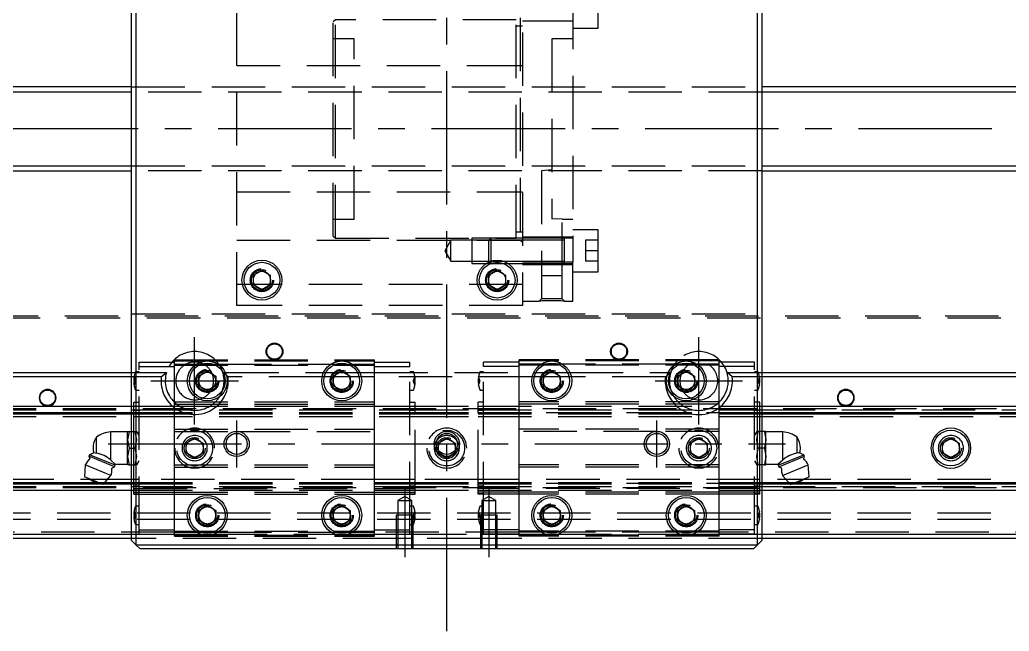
# Model space of a CAD drawing. Extents: x -8 to 904, y -330 to 120.
# Drawn here: x 218.4 to 453.9, y -119.6 to 26 of the extents above; entities that cross this region are included whole.
import ezdxf

# ---------------------------------------------------------------- set-up
doc = ezdxf.new("R2010")
doc.units = 0
doc.linetypes.add('CENTER', pattern=[50.8, 31.75, -6.35, 6.35, -6.35])
doc.linetypes.add('DASHED', pattern=[19.05, 12.7, -6.35])
doc.layers.get('0').update_dxf_attribs({"linetype": 'CONTINUOUS'})
doc.layers.add('CENTER', color=1, linetype='CENTER')

msp = doc.modelspace()

# ---------------------------------------------------------------- linework, layer by layer
at = {"color": 7, "linetype": 'CONTINUOUS'}
for p, q in [((246, 99), (246, -99)), ((394, -99), (394, 99)), ((245, -98), (245, 98)), ((395, 98), (395, -98)), ((245, 10), (28, 10)), ((583, 10), (395, 10)), ((28, -10), (245, -10)), ((395, -10), (583, -10)), ((274, -34.85), (276, -33.69)), ((274, -37.15), (274, -34.85)), ((276, -33.69), (278, -34.85)), ((278, -34.85), (278, -37.15)), ((330, -34.85), (332, -33.69)), ((330, -37.15), (330, -34.85)), ((332, -33.69), (334, -34.85)), ((334, -34.85), (334, -37.15)), ((276, -38.31), (274, -37.15)), ((278, -37.15), (276, -38.31)), ((332, -38.31), (330, -37.15)), ((334, -37.15), (332, -38.31)), ((146.71, -58), (245, -58)), ((261, -58.85), (263, -57.69)), ((261, -61.15), (261, -58.85)), ((263, -57.69), (265, -58.85)), ((265, -58.85), (265, -61.15)), ((293, -58.85), (295, -57.69)), ((293, -61.15), (293, -58.85)), ((295, -57.69), (297, -58.85)), ((297, -58.85), (297, -61.15)), ((343, -58.85), (345, -57.69)), ((343, -61.15), (343, -58.85)), ((345, -57.69), (347, -58.85)), ((347, -58.85), (347, -61.15)), ((375, -58.85), (377, -57.69)), ((375, -61.15), (375, -58.85)), ((377, -57.69), (379, -58.85)), ((379, -58.85), (379, -61.15)), ((395, -58), (493.29, -58)), ((245, -59), (147.94, -59)), ((263, -62.31), (261, -61.15)), ((265, -61.15), (263, -62.31)), ((295, -62.31), (293, -61.15)), ((297, -61.15), (295, -62.31)), ((345, -62.31), (343, -61.15)), ((347, -61.15), (345, -62.31)), ((377, -62.31), (375, -61.15)), ((379, -61.15), (377, -62.31)), ((492.06, -59), (395, -59)), ((0, -66), (245, -66)), ((0, -67.52), (245, -67.52)), ((0, -67.8), (245, -67.8)), ((395, -66), (640, -66)), ((395, -67.52), (640, -67.52)), ((395, -67.8), (640, -67.8)), ((244.04, -72.15), (240.04, -72.15)), ((240.04, -78.83), (240.04, -72.15)), ((244.04, -74), (244.04, -72)), ((244.04, -72), (244.4, -72)), ((244.4, -72), (244.04, -74)), ((244.4, -72), (245, -72)), ((395.6, -72), (395, -72)), ((395.96, -72), (395.6, -72)), ((395.6, -72), (395.96, -74)), ((395.96, -74), (395.96, -72)), ((399.96, -72.15), (395.96, -72.15)), ((399.96, -78.83), (399.96, -72.15)), ((236.6, -77.18), (236.6, -73.4)), ((244.04, -74), (244.4, -76)), ((244.04, -78), (244.04, -74)), ((395.96, -74), (395.6, -76)), ((395.96, -78), (395.96, -74)), ((403.4, -77.18), (403.4, -73.4)), ((438, -74.85), (440, -73.69)), ((438, -77.15), (438, -74.85)), ((440, -73.69), (442, -74.85)), ((442, -74.85), (442, -77.15)), ((234.98, -77.56), (234.83, -77.93)), ((236.1, -77.09), (234.98, -77.56)), ((241.08, -80.08), (234.98, -77.56)), ((235.94, -77.07), (236.6, -77.18)), ((244.4, -76), (244.04, -78)), ((244.4, -76), (245, -76)), ((395.6, -76), (395, -76)), ((395.6, -76), (395.96, -78)), ((398.92, -80.08), (405.02, -77.56)), ((404.06, -77.07), (403.4, -77.18)), ((405.02, -77.56), (403.9, -77.09)), ((405.17, -77.93), (405.02, -77.56)), ((440, -78.31), (438, -77.15)), ((442, -77.15), (440, -78.31)), ((233.97, -80), (233.77, -82.84)), ((240.07, -82.53), (233.97, -80)), ((234.83, -77.93), (235.04, -78.44)), ((240.93, -80.45), (234.83, -77.93)), ((240.04, -78.83), (241.08, -79.85)), ((241.08, -80.08), (240.9, -79.64)), ((241.08, -79.85), (244.04, -79.85)), ((244.04, -80), (244.04, -78)), ((244.04, -78), (244.4, -80)), ((244.4, -80), (244.04, -80)), ((244.4, -80), (245, -80)), ((395.6, -80), (395, -80)), ((395.96, -78), (395.6, -80)), ((395.6, -80), (395.96, -80)), ((395.96, -80), (395.96, -78)), ((395.96, -79.85), (398.92, -79.85)), ((399.96, -78.83), (398.92, -79.85)), ((399.1, -79.64), (398.92, -80.08)), ((399.07, -80.45), (405.17, -77.93)), ((399.93, -82.53), (406.03, -80)), ((404.96, -78.44), (405.17, -77.93)), ((406.23, -82.84), (406.03, -80)), ((240.42, -80.66), (240.93, -80.45)), ((240.93, -80.45), (241.08, -80.08)), ((398.92, -80.08), (399.07, -80.45)), ((399.07, -80.45), (399.58, -80.66)), ((0, -84.2), (237.05, -84.2)), ((0, -84.48), (237.73, -84.48)), ((238.2, -84.68), (233.77, -82.84)), ((238.2, -84.68), (240.07, -82.53)), ((238.37, -84.48), (245, -84.48)), ((238.62, -84.2), (245, -84.2)), ((395, -84.2), (401.38, -84.2)), ((395, -84.48), (401.63, -84.48)), ((399.93, -82.53), (401.8, -84.68)), ((401.8, -84.68), (406.23, -82.84)), ((402.27, -84.48), (640, -84.48)), ((402.95, -84.2), (640, -84.2)), ((0, -86), (245, -86)), ((395, -86), (640, -86)), ((261, -90.85), (263, -89.69)), ((261, -93.15), (261, -90.85)), ((263, -89.69), (265, -90.85)), ((265, -90.85), (265, -93.15)), ((293, -90.85), (295, -89.69)), ((293, -93.15), (293, -90.85)), ((295, -89.69), (297, -90.85)), ((297, -90.85), (297, -93.15)), ((343, -90.85), (345, -89.69)), ((343, -93.15), (343, -90.85)), ((345, -89.69), (347, -90.85)), ((347, -90.85), (347, -93.15)), ((375, -90.85), (377, -89.69)), ((375, -93.15), (375, -90.85)), ((377, -89.69), (379, -90.85)), ((379, -90.85), (379, -93.15)), ((263, -94.31), (261, -93.15)), ((265, -93.15), (263, -94.31)), ((295, -94.31), (293, -93.15)), ((297, -93.15), (295, -94.31)), ((345, -94.31), (343, -93.15)), ((347, -93.15), (345, -94.31)), ((377, -94.31), (375, -93.15)), ((379, -93.15), (377, -94.31)), ((1, -96.5), (245, -96.5)), ((395, -96.5), (639, -96.5)), ((245, -97.5), (2, -97.5)), ((246, -99), (245, -98)), ((395, -98), (394, -99)), ((638, -97.5), (395, -97.5)), ((247, -100), (246, -99)), ((246, -99), (394, -99)), ((393, -100), (247, -100)), ((394, -99), (393, -100))]:
    msp.add_line(p, q, dxfattribs=at)
at = {"color": 3, "linetype": 'DASHED'}
for p, q in [((270, -42), (270, 42)), ((338, 42), (338, -42)), ((356, 24.01), (356, 34.01)), ((350, 31.7), (350, -31.7)), ((293.5, 26), (293, 25.5)), ((336.5, 26), (293.5, 26)), ((293.5, -26), (293.5, 26)), ((336.5, -26), (336.5, 26)), ((337.5, 26.5), (337.5, -26.5)), ((293, -25.5), (293, 25.5)), ((338, 24.5), (336.5, 24.5)), ((338, 25.76), (350, 25.76)), ((350, 24.01), (356, 24.01)), ((298, 21.5), (293, 21.5)), ((298, -21.5), (298, 21.5)), ((350, 21.5), (345, 21.5)), ((345, 21.5), (345, -21.36)), ((337.5, 15), (270, 15)), ((338, 15), (337.5, 15)), ((245, 10), (395, 10)), ((395, 8.75), (245, 8.75)), ((245, -8.75), (395, -8.75)), ((395, -10), (245, -10)), ((345, -9.69), (342.54, -10)), ((342.54, -10), (342.59, -9.99)), ((342.54, -10), (342.54, -35)), ((270, -15), (337.5, -15)), ((337.5, -15), (338, -15)), ((337.5, -15), (338, -15)), ((293, -21.5), (298, -21.5)), ((347.46, -21.5), (345, -21.36)), ((347.46, -35), (347.46, -21.5)), ((347.46, -21.5), (350, -21.5)), ((293, -25.5), (293.5, -26)), ((336.5, -24.5), (338, -24.5)), ((350, -25.76), (338, -25.76)), ((356, -24.01), (350, -24.01)), ((356, -34.01), (356, -24.01)), ((270, -26.5), (337.5, -26.5)), ((293.5, -26), (336.5, -26)), ((321, -26.51), (319.56, -29.01)), ((326, -26.51), (321, -26.51)), ((321, -29.01), (321, -26.51)), ((330.5, -26.01), (326, -26.01)), ((326, -26.01), (326, -32.01)), ((330, -26.51), (326, -26.51)), ((330.5, -26.01), (330, -26.51)), ((338, -26.51), (330, -26.51)), ((338, -26.51), (330, -26.51)), ((330, -31.51), (330, -26.51)), ((338, -26.01), (330.5, -26.01)), ((338, -26.01), (330.5, -26.01)), ((330.5, -26.01), (330.5, -32.01)), ((337.5, -26.5), (338, -27)), ((348.01, -26.01), (338, -26.01)), ((348, -26.51), (338, -26.51)), ((350, -26.01), (348, -26.01)), ((348, -32.01), (348, -26.01)), ((348, -32.01), (348, -26.01)), ((356, -26.51), (353, -26.51)), ((353, -26.51), (353, -29.01)), ((319.56, -29.01), (321, -31.51)), ((321, -31.51), (321, -29.01)), ((356, -29.01), (353, -29.01)), ((353, -29.01), (353, -31.51)), ((321, -31.51), (326, -31.51)), ((326, -31.51), (330, -31.51)), ((326, -32.01), (330.5, -32.01)), ((330, -31.51), (338, -31.51)), ((330, -31.51), (330.5, -32.01)), ((330, -31.51), (338, -31.51)), ((330.5, -32.01), (338, -32.01)), ((330.5, -32.01), (338, -32.01)), ((338, -31.51), (348, -31.51)), ((350, -31.7), (338, -31.7)), ((338, -32.01), (348.01, -32.01)), ((338, -32.26), (350, -32.26)), ((348, -32.01), (350, -32.01)), ((348, -32.01), (348, -32.01)), ((350, -41), (350, -31.7)), ((356, -31.51), (353, -31.51)), ((347.46, -35), (342.54, -35)), ((342.55, -35), (342.55, -40.45)), ((347.45, -40.45), (347.45, -35)), ((350, -34.01), (356, -34.01)), ((338, -37), (270, -37)), ((273.5, -36), (273.52, -35.7)), ((329.5, -36), (329.51, -35.75)), ((338, -42), (270, -42)), ((338, -41), (342, -41)), ((342.55, -40.45), (342, -41)), ((347.45, -40.45), (342.55, -40.45)), ((348, -41), (347.45, -40.45)), ((348, -41), (350, -41)), ((348, -41), (348, -41)), ((0.5, -44.5), (639.5, -44.5)), ((245, -44), (395, -44)), ((1, -45), (639, -45)), ((246.77, -55.55), (255.2, -55.55)), ((246.77, -56.55), (246.77, -55.55)), ((255.2, -55), (302.8, -55)), ((255.2, -56), (255.2, -55)), ((255.2, -55.25), (302.8, -55.25)), ((255.2, -56), (260.44, -56)), ((255.2, -65), (255.2, -56)), ((255.2, -56.25), (302.8, -56.25)), ((260.44, -56), (261.56, -56)), ((261.56, -56), (264.44, -56)), ((264.44, -56), (265.56, -56)), ((265.56, -56), (292.44, -56)), ((292.44, -56), (293.56, -56)), ((293.56, -56), (296.44, -56)), ((296.44, -56), (297.56, -56)), ((297.56, -56), (302.8, -56)), ((302.8, -56), (302.8, -55)), ((302.8, -55.55), (311.23, -55.55)), ((302.8, -65), (302.8, -56)), ((311.23, -56.55), (311.23, -55.55)), ((328.77, -56.55), (328.77, -55.55)), ((337.2, -55.55), (328.77, -55.55)), ((337.2, -56), (337.2, -55)), ((384.8, -55), (337.2, -55)), ((384.8, -55.25), (337.2, -55.25)), ((337.2, -65), (337.2, -56)), ((342.44, -56), (337.2, -56)), ((384.8, -56.25), (337.2, -56.25)), ((343.56, -56), (342.44, -56)), ((346.44, -56), (343.56, -56)), ((347.56, -56), (346.44, -56)), ((374.44, -56), (347.56, -56)), ((375.56, -56), (374.44, -56)), ((378.44, -56), (375.56, -56)), ((379.56, -56), (378.44, -56)), ((384.8, -56), (379.56, -56)), ((384.8, -56), (384.8, -55)), ((393.23, -55.55), (384.8, -55.55)), ((384.8, -65), (384.8, -56)), ((393.23, -56.55), (393.23, -55.55)), ((245, -58), (245.84, -58)), ((245.84, -58), (246.77, -58)), ((246.77, -57.8), (245.99, -57.8)), ((246.77, -56.55), (255.2, -56.55)), ((246.77, -95.45), (246.77, -56.55)), ((246.77, -58), (253.29, -58)), ((252.06, -59), (253.29, -58)), ((266.71, -58), (266.75, -58)), ((267.56, -58.68), (266.71, -58)), ((266.75, -58), (267.31, -58)), ((267.31, -58), (290.69, -58)), ((267.94, -59), (267.56, -58.68)), ((290.69, -58), (291.25, -58)), ((291.25, -58), (293.11, -58)), ((293.11, -58), (293.5, -58)), ((293.5, -58), (294.36, -58)), ((294.36, -58), (294.46, -58)), ((294.46, -58), (294.5, -58)), ((294.5, -58), (295.5, -58)), ((295.5, -58), (295.54, -58)), ((295.54, -58), (295.64, -58)), ((295.64, -58), (296.5, -58)), ((296.5, -58), (296.89, -58)), ((296.89, -58), (298.75, -58)), ((298.75, -58), (299.31, -58)), ((299.31, -58), (302.8, -58)), ((302.8, -56.55), (311.23, -56.55)), ((302.8, -58), (340.69, -58)), ((311.23, -92), (311.23, -56.55)), ((312.01, -57.8), (311.23, -57.8)), ((328.77, -57.8), (327.99, -57.8)), ((328.77, -92), (328.77, -56.55)), ((337.2, -56.55), (328.77, -56.55)), ((340.69, -58), (341.25, -58)), ((341.25, -58), (343.11, -58)), ((343.11, -58), (343.5, -58)), ((343.5, -58), (344.36, -58)), ((344.36, -58), (344.46, -58)), ((344.46, -58), (344.5, -58)), ((344.5, -58), (345.5, -58)), ((345.5, -58), (345.54, -58)), ((345.54, -58), (345.64, -58)), ((345.64, -58), (346.5, -58)), ((346.5, -58), (346.89, -58)), ((346.89, -58), (348.75, -58)), ((348.75, -58), (349.31, -58)), ((349.31, -58), (372.69, -58)), ((372.06, -59), (372.44, -58.68)), ((372.44, -58.68), (373.29, -58)), ((372.69, -58), (373.25, -58)), ((373.25, -58), (373.29, -58)), ((393.23, -56.55), (384.8, -56.55)), ((386.71, -58), (394.16, -58)), ((387.94, -59), (386.71, -58)), ((393.23, -95.45), (393.23, -56.55)), ((394.01, -57.8), (393.23, -57.8)), ((394.16, -58), (395, -58)), ((245.58, -59), (245, -59)), ((245.5, -59.9), (245.58, -59.9)), ((245.58, -60.1), (245.5, -60.1)), ((245.58, -59), (245.9, -59.9)), ((246.77, -59), (245.58, -59)), ((245.58, -59.9), (245.9, -59.9)), ((245.58, -59.9), (245.58, -60.1)), ((245.9, -60.1), (245.58, -61)), ((245.58, -60.1), (245.9, -60.1)), ((245.9, -59.9), (245.94, -60)), ((245.9, -60.1), (245.94, -60)), ((252.06, -59), (246.77, -59)), ((260.5, -60), (260.53, -59.59)), ((290.36, -59), (267.94, -59)), ((290.87, -59), (290.36, -59)), ((292.44, -59), (290.87, -59)), ((292.71, -59), (292.44, -59)), ((292.5, -60), (292.53, -59.59)), ((293, -59), (292.71, -59)), ((293.15, -59), (293, -59)), ((293.2, -59), (293.15, -59)), ((296.8, -59), (293.2, -59)), ((296.85, -59), (296.8, -59)), ((297, -59), (296.85, -59)), ((297.29, -59), (297, -59)), ((297.56, -59), (297.29, -59)), ((299.13, -59), (297.56, -59)), ((299.64, -59), (299.13, -59)), ((302.8, -59), (299.64, -59)), ((340.36, -59), (302.8, -59)), ((312.1, -59.9), (312.06, -60)), ((312.1, -60.1), (312.06, -60)), ((312.1, -59.9), (312.42, -59)), ((312.42, -59.9), (312.1, -59.9)), ((312.42, -61), (312.1, -60.1)), ((312.42, -60.1), (312.1, -60.1)), ((312.42, -60.1), (312.42, -59.9)), ((312.42, -59.9), (312.5, -59.9)), ((312.5, -60.1), (312.42, -60.1)), ((327.58, -59.9), (327.5, -59.9)), ((327.5, -60.1), (327.58, -60.1)), ((327.9, -59.9), (327.58, -59)), ((327.58, -59.9), (327.9, -59.9)), ((327.58, -60.1), (327.58, -59.9)), ((327.58, -61), (327.9, -60.1)), ((327.58, -60.1), (327.9, -60.1)), ((327.9, -59.9), (327.94, -60)), ((327.9, -60.1), (327.94, -60)), ((340.87, -59), (340.36, -59)), ((342.44, -59), (340.87, -59)), ((342.71, -59), (342.44, -59)), ((342.5, -60), (342.53, -59.59)), ((343, -59), (342.71, -59)), ((343.15, -59), (343, -59)), ((343.2, -59), (343.15, -59)), ((346.8, -59), (343.2, -59)), ((346.85, -59), (346.8, -59)), ((347, -59), (346.85, -59)), ((347.29, -59), (347, -59)), ((347.56, -59), (347.29, -59)), ((349.13, -59), (347.56, -59)), ((349.64, -59), (349.13, -59)), ((372.06, -59), (349.64, -59)), ((374.5, -60), (374.53, -59.59)), ((394.42, -59), (387.94, -59)), ((394.1, -59.9), (394.06, -60)), ((394.1, -60.1), (394.06, -60)), ((394.42, -59), (394.1, -59.9)), ((394.42, -59.9), (394.1, -59.9)), ((394.1, -60.1), (394.42, -61)), ((394.42, -60.1), (394.1, -60.1)), ((395, -59), (394.42, -59)), ((394.5, -59.9), (394.42, -59.9)), ((394.42, -59.9), (394.42, -60.1)), ((394.42, -60.1), (394.5, -60.1)), ((245.99, -62.2), (246.77, -62.2)), ((311.23, -62.2), (312.01, -62.2)), ((327.99, -62.2), (328.77, -62.2)), ((393.23, -62.2), (394.01, -62.2)), ((245.5, -65.07), (246.77, -65.07)), ((245.5, -67.67), (245.5, -65.07)), ((245.5, -65.08), (246.77, -65.08)), ((255.2, -65.5), (255.2, -65)), ((255.2, -65), (302.8, -65)), ((255.2, -71.5), (255.2, -65.5)), ((255.2, -65.5), (302.8, -65.5)), ((302.8, -65.5), (302.8, -65)), ((302.8, -71.5), (302.8, -65.5)), ((311.23, -65.07), (312.5, -65.07)), ((311.23, -65.08), (312.5, -65.08)), ((312.5, -67.67), (312.5, -65.07)), ((328.77, -65.07), (327.5, -65.07)), ((327.5, -67.67), (327.5, -65.07)), ((328.77, -65.08), (327.5, -65.08)), ((337.2, -65.5), (337.2, -65)), ((384.8, -65), (337.2, -65)), ((337.2, -71.5), (337.2, -65.5)), ((384.8, -65.5), (337.2, -65.5)), ((384.8, -65.5), (384.8, -65)), ((384.8, -71.5), (384.8, -65.5)), ((394.5, -65.07), (393.23, -65.07)), ((394.5, -65.08), (393.23, -65.08)), ((394.5, -67.67), (394.5, -65.07)), ((0, -66.6), (640, -66.6)), ((0, -66.85), (245, -66.85)), ((0, -67.58), (245.5, -67.58)), ((245, -66), (245.5, -66)), ((245, -66.85), (245.5, -66.85)), ((245, -67.52), (245.5, -67.52)), ((245, -67.8), (245.5, -67.8)), ((245.5, -66), (246.77, -66)), ((245.5, -66.85), (246.77, -66.85)), ((245.5, -66.92), (246.77, -66.92)), ((245.5, -67.52), (246.77, -67.52)), ((245.5, -67.58), (246.77, -67.58)), ((245.5, -72), (245.5, -67.67)), ((245.5, -67.8), (246.77, -67.8)), ((246.77, -66), (255.2, -66)), ((246.77, -66.85), (312.5, -66.85)), ((246.77, -67.52), (312.5, -67.52)), ((246.77, -67.58), (312.5, -67.58)), ((246.77, -67.8), (312.5, -67.8)), ((255.2, -66), (302.8, -66)), ((302.8, -66), (312.5, -66)), ((311.23, -66.92), (312.5, -66.92)), ((312.5, -66), (327.5, -66)), ((312.5, -66.85), (327.5, -66.85)), ((312.5, -67.52), (327.5, -67.52)), ((312.5, -67.58), (327.5, -67.58)), ((312.5, -84.33), (312.5, -67.67)), ((312.5, -67.8), (327.5, -67.8)), ((327.5, -66), (394.5, -66)), ((327.5, -66.85), (394.5, -66.85)), ((327.5, -66.92), (328.77, -66.92)), ((327.5, -67.52), (394.5, -67.52)), ((394.5, -67.58), (327.5, -67.58)), ((327.5, -84.33), (327.5, -67.67)), ((327.5, -67.8), (394.5, -67.8)), ((393.23, -66.92), (394.5, -66.92)), ((394.5, -66), (395, -66)), ((394.5, -66.85), (395, -66.85)), ((394.5, -67.52), (395, -67.52)), ((394.5, -67.58), (640, -67.58)), ((394.5, -72), (394.5, -67.67)), ((394.5, -67.8), (395, -67.8)), ((395, -66.85), (640, -66.85)), ((0, -68.5), (245.5, -68.5)), ((245.5, -68.5), (246.77, -68.5)), ((246.77, -68.5), (312.5, -68.5)), ((312.5, -68.5), (327.5, -68.5)), ((327.5, -68.5), (394.5, -68.5)), ((394.5, -68.5), (640, -68.5)), ((245, -72), (245.87, -72)), ((245.5, -80), (245.5, -72)), ((245.87, -72), (246.22, -72)), ((246.22, -74), (245.87, -72)), ((246.77, -72.94), (246.22, -72)), ((255.2, -71.5), (302.8, -71.5)), ((255.2, -72), (255.2, -71.5)), ((255.2, -80), (255.2, -72)), ((255.2, -72), (270, -72)), ((270, -72), (302.8, -72)), ((302.8, -72), (302.8, -71.5)), ((302.8, -80), (302.8, -72)), ((337.2, -72), (337.2, -71.5)), ((384.8, -71.5), (337.2, -71.5)), ((337.2, -80), (337.2, -72)), ((370, -72), (337.2, -72)), ((384.8, -72), (370, -72)), ((384.8, -72), (384.8, -71.5)), ((384.8, -80), (384.8, -72)), ((393.78, -72), (393.23, -72.94)), ((394.13, -72), (393.78, -72)), ((393.78, -74), (394.13, -72)), ((395, -72), (394.13, -72)), ((394.5, -80), (394.5, -72)), ((245.87, -76), (246.22, -74)), ((258, -74.85), (260, -73.69)), ((258, -77.15), (258, -74.85)), ((260, -73.69), (262, -74.85)), ((262, -74.85), (262, -77.15)), ((318, -74.85), (320, -73.69)), ((318, -76.5), (318, -74.85)), ((320, -73.69), (322, -74.85)), ((322, -74.85), (322, -76.5)), ((378, -74.85), (380, -73.69)), ((378, -77.15), (378, -74.85)), ((380, -73.69), (382, -74.85)), ((382, -74.85), (382, -77.15)), ((394.13, -76), (393.78, -74)), ((245, -76), (245.87, -76)), ((246.22, -78), (245.87, -76)), ((257.5, -76), (257.53, -75.59)), ((260, -78.31), (258, -77.15)), ((262, -77.15), (260, -78.31)), ((317.5, -76), (317.53, -75.59)), ((318, -77.15), (318, -76.5)), ((320, -78.31), (318, -77.15)), ((322, -77.15), (320, -78.31)), ((322, -76.5), (322, -77.15)), ((377.5, -76), (377.53, -75.59)), ((380, -78.31), (378, -77.15)), ((382, -77.15), (380, -78.31)), ((393.78, -78), (394.13, -76)), ((395, -76), (394.13, -76)), ((437.5, -76), (437.53, -75.59)), ((245, -80), (245.87, -80)), ((245.5, -84.33), (245.5, -80)), ((245.87, -80), (246.22, -78)), ((246.22, -80), (245.87, -80)), ((246.22, -80), (246.77, -79.06)), ((255.2, -80.5), (255.2, -80)), ((255.2, -80), (302.8, -80)), ((302.8, -80.5), (302.8, -80)), ((337.2, -80.5), (337.2, -80)), ((384.8, -80), (337.2, -80)), ((384.8, -80.5), (384.8, -80)), ((393.23, -79.06), (393.78, -80)), ((394.13, -80), (393.78, -78)), ((393.78, -80), (394.13, -80)), ((395, -80), (394.13, -80)), ((394.5, -84.33), (394.5, -80)), ((255.2, -86.5), (255.2, -80.5)), ((255.2, -80.5), (302.8, -80.5)), ((302.8, -86.5), (302.8, -80.5)), ((337.2, -86.5), (337.2, -80.5)), ((384.8, -80.5), (337.2, -80.5)), ((384.8, -86.5), (384.8, -80.5)), ((245.5, -83.5), (0, -83.5)), ((0, -84.42), (245.5, -84.42)), ((237.05, -84.2), (238.62, -84.2)), ((237.73, -84.48), (238.37, -84.48)), ((245, -84.2), (245.5, -84.2)), ((245, -84.48), (245.5, -84.48)), ((246.77, -83.5), (245.5, -83.5)), ((245.5, -84.2), (246.77, -84.2)), ((245.5, -86.93), (245.5, -84.33)), ((245.5, -84.42), (246.77, -84.42)), ((245.5, -84.48), (246.77, -84.48)), ((302.8, -83.5), (246.77, -83.5)), ((246.77, -84.2), (302.8, -84.2)), ((246.77, -84.42), (302.8, -84.42)), ((246.77, -84.48), (302.8, -84.48)), ((312.5, -83.5), (302.8, -83.5)), ((302.8, -84.2), (312.5, -84.2)), ((302.8, -84.42), (312.5, -84.42)), ((302.8, -84.48), (312.5, -84.48)), ((327.5, -83.5), (312.5, -83.5)), ((312.5, -84.2), (327.5, -84.2)), ((312.5, -86.93), (312.5, -84.33)), ((312.5, -84.42), (327.5, -84.42)), ((312.5, -84.48), (327.5, -84.48)), ((394.5, -83.5), (327.5, -83.5)), ((327.5, -84.2), (394.5, -84.2)), ((327.5, -86.93), (327.5, -84.33)), ((394.5, -84.42), (327.5, -84.42)), ((327.5, -84.48), (394.5, -84.48)), ((640, -83.5), (394.5, -83.5)), ((394.5, -84.2), (395, -84.2)), ((394.5, -86.93), (394.5, -84.33)), ((394.5, -84.42), (640, -84.42)), ((394.5, -84.48), (395, -84.48)), ((401.38, -84.2), (402.95, -84.2)), ((401.63, -84.48), (402.27, -84.48)), ((0, -85.15), (245, -85.15)), ((0, -85.4), (640, -85.4)), ((245, -85.15), (245.5, -85.15)), ((245, -86), (245.5, -86)), ((246.77, -85.08), (245.5, -85.08)), ((245.5, -85.15), (246.77, -85.15)), ((245.5, -85.6), (312.5, -85.6)), ((245.5, -86), (246.77, -86)), ((245.5, -86.46), (246.77, -86.46)), ((245.5, -86.92), (246.77, -86.92)), ((245.5, -86.93), (246.77, -86.93)), ((246.77, -85.15), (302.8, -85.15)), ((246.77, -86), (302.8, -86)), ((246.77, -86.46), (255.2, -86.46)), ((246.77, -86.93), (255.2, -86.93)), ((255.2, -87), (255.2, -86.5)), ((255.2, -86.5), (302.8, -86.5)), ((255.2, -96), (255.2, -87)), ((255.2, -87), (302.8, -87)), ((302.8, -85.15), (312.5, -85.15)), ((302.8, -86), (312.5, -86)), ((302.8, -86.46), (311.23, -86.46)), ((302.8, -87), (302.8, -86.5)), ((302.8, -86.93), (311.23, -86.93)), ((302.8, -96), (302.8, -87)), ((312.5, -85.08), (311.23, -85.08)), ((311.23, -86.46), (312.5, -86.46)), ((311.23, -86.92), (312.5, -86.92)), ((311.23, -86.93), (312.5, -86.93)), ((312.5, -85.15), (327.5, -85.15)), ((312.5, -86), (327.5, -86)), ((328.77, -85.08), (327.5, -85.08)), ((327.5, -85.15), (394.5, -85.15)), ((394.5, -85.6), (327.5, -85.6)), ((327.5, -86), (394.5, -86)), ((328.77, -86.46), (327.5, -86.46)), ((328.77, -86.92), (327.5, -86.92)), ((328.77, -86.93), (327.5, -86.93)), ((337.2, -86.46), (328.77, -86.46)), ((337.2, -86.93), (328.77, -86.93)), ((337.2, -87), (337.2, -86.5)), ((384.8, -86.5), (337.2, -86.5)), ((337.2, -96), (337.2, -87)), ((384.8, -87), (337.2, -87)), ((393.23, -86.46), (384.8, -86.46)), ((384.8, -87), (384.8, -86.5)), ((393.23, -86.93), (384.8, -86.93)), ((384.8, -96), (384.8, -87)), ((394.5, -85.08), (393.23, -85.08)), ((394.5, -86.46), (393.23, -86.46)), ((394.5, -86.92), (393.23, -86.92)), ((394.5, -86.93), (393.23, -86.93)), ((394.5, -85.15), (395, -85.15)), ((394.5, -86), (395, -86)), ((395, -85.15), (640, -85.15)), ((310, -87.55), (308.35, -88.5)), ((308.35, -88.5), (308.35, -92)), ((308.35, -88.5), (311.65, -88.5)), ((311.65, -88.5), (310, -87.55)), ((311.65, -92), (311.65, -88.5)), ((330, -87.55), (328.35, -88.5)), ((328.35, -88.5), (328.35, -92)), ((328.35, -88.5), (331.65, -88.5)), ((331.65, -88.5), (330, -87.55)), ((331.65, -92), (331.65, -88.5)), ((640, -91.5), (0, -91.5)), ((245.58, -91), (245.9, -91.9)), ((246.77, -89.8), (245.99, -89.8)), ((260.5, -92), (260.53, -91.59)), ((292.5, -92), (292.53, -91.59)), ((312.01, -89.8), (311.23, -89.8)), ((312.1, -91.9), (312.42, -91)), ((327.9, -91.9), (327.58, -91)), ((328.77, -89.8), (327.99, -89.8)), ((342.5, -92), (342.53, -91.59)), ((374.5, -92), (374.53, -91.59)), ((394.01, -89.8), (393.23, -89.8)), ((394.42, -91), (394.1, -91.9)), ((640, -93), (0, -93)), ((245.5, -91.9), (245.58, -91.9)), ((245.58, -92.1), (245.5, -92.1)), ((245.58, -91.9), (245.9, -91.9)), ((245.58, -91.9), (245.58, -92.1)), ((245.9, -92.1), (245.58, -93)), ((245.58, -92.1), (245.9, -92.1)), ((245.9, -91.9), (245.94, -92)), ((245.9, -92.1), (245.94, -92)), ((308, -92), (308, -100)), ((312, -92), (308, -92)), ((308.35, -92), (308.35, -100)), ((311.23, -95.45), (311.23, -92)), ((311.65, -100), (311.65, -92)), ((312, -100), (312, -92)), ((312.1, -91.9), (312.06, -92)), ((312.1, -92.1), (312.06, -92)), ((312.42, -91.9), (312.1, -91.9)), ((312.42, -93), (312.1, -92.1)), ((312.42, -92.1), (312.1, -92.1)), ((312.42, -92.1), (312.42, -91.9)), ((312.42, -91.9), (312.5, -91.9)), ((312.5, -92.1), (312.42, -92.1)), ((327.58, -91.9), (327.5, -91.9)), ((327.5, -92.1), (327.58, -92.1)), ((327.58, -91.9), (327.9, -91.9)), ((327.58, -92.1), (327.58, -91.9)), ((327.58, -93), (327.9, -92.1)), ((327.58, -92.1), (327.9, -92.1)), ((327.9, -91.9), (327.94, -92)), ((327.9, -92.1), (327.94, -92)), ((328, -92), (328, -100)), ((332, -92), (328, -92)), ((328.35, -92), (328.35, -100)), ((328.77, -95.45), (328.77, -92)), ((331.65, -100), (331.65, -92)), ((332, -100), (332, -92)), ((394.1, -91.9), (394.06, -92)), ((394.1, -92.1), (394.06, -92)), ((394.42, -91.9), (394.1, -91.9)), ((394.1, -92.1), (394.42, -93)), ((394.42, -92.1), (394.1, -92.1)), ((394.5, -91.9), (394.42, -91.9)), ((394.42, -91.9), (394.42, -92.1)), ((394.42, -92.1), (394.5, -92.1)), ((255.2, -96), (0.5, -96)), ((245, -96.5), (255.2, -96.5)), ((245.99, -94.2), (246.77, -94.2)), ((246.77, -96.45), (246.77, -95.45)), ((246.77, -95.45), (255.2, -95.45)), ((246.77, -96.45), (255.2, -96.45)), ((255.2, -95.75), (302.8, -95.75)), ((255.2, -96), (260.44, -96)), ((255.2, -97), (255.2, -96)), ((255.2, -96.5), (261.48, -96.5)), ((260.44, -96), (261.56, -96)), ((261.48, -96.5), (264.52, -96.5)), ((261.56, -96), (264.44, -96)), ((264.44, -96), (265.56, -96)), ((264.52, -96.5), (293.48, -96.5)), ((265.56, -96), (292.44, -96)), ((292.44, -96), (293.56, -96)), ((293.48, -96.5), (296.52, -96.5)), ((293.56, -96), (296.44, -96)), ((296.44, -96), (297.56, -96)), ((296.52, -96.5), (302.8, -96.5)), ((297.56, -96), (302.8, -96)), ((302.8, -95.45), (308, -95.45)), ((302.8, -97), (302.8, -96)), ((337.2, -96), (302.8, -96)), ((302.8, -96.45), (308, -96.45)), ((302.8, -96.5), (308, -96.5)), ((308, -95.45), (311.23, -95.45)), ((308, -96.45), (311.23, -96.45)), ((308, -96.5), (312, -96.5)), ((311.23, -94.2), (312, -94.2)), ((311.23, -96.45), (311.23, -95.45)), ((312, -94.2), (312.01, -94.2)), ((312, -96.5), (328, -96.5)), ((327.99, -94.2), (328, -94.2)), ((328, -94.2), (328.77, -94.2)), ((328, -96.5), (332, -96.5)), ((328.77, -96.45), (328.77, -95.45)), ((332, -95.45), (328.77, -95.45)), ((332, -96.45), (328.77, -96.45)), ((337.2, -95.45), (332, -95.45)), ((337.2, -96.45), (332, -96.45)), ((332, -96.5), (337.2, -96.5)), ((384.8, -95.75), (337.2, -95.75)), ((337.2, -97), (337.2, -96)), ((342.44, -96), (337.2, -96)), ((337.2, -96.5), (343.48, -96.5)), ((343.56, -96), (342.44, -96)), ((343.48, -96.5), (346.52, -96.5)), ((346.44, -96), (343.56, -96)), ((347.56, -96), (346.44, -96)), ((346.52, -96.5), (375.48, -96.5)), ((374.44, -96), (347.56, -96)), ((375.56, -96), (374.44, -96)), ((375.48, -96.5), (378.52, -96.5)), ((378.44, -96), (375.56, -96)), ((379.56, -96), (378.44, -96)), ((378.52, -96.5), (384.8, -96.5)), ((384.8, -96), (379.56, -96)), ((393.23, -95.45), (384.8, -95.45)), ((384.8, -97), (384.8, -96)), ((639.5, -96), (384.8, -96)), ((393.23, -96.45), (384.8, -96.45)), ((384.8, -96.5), (395, -96.5)), ((393.23, -94.2), (394.01, -94.2)), ((393.23, -96.45), (393.23, -95.45)), ((308, -97.5), (245, -97.5)), ((255.2, -96.75), (302.8, -96.75)), ((255.2, -97), (302.8, -97)), ((312, -97.5), (308, -97.5)), ((328, -97.5), (312, -97.5)), ((332, -97.5), (328, -97.5)), ((395, -97.5), (332, -97.5)), ((384.8, -96.75), (337.2, -96.75)), ((384.8, -97), (337.2, -97))]:
    msp.add_line(p, q, dxfattribs=at)
at = {"color": 3, "linetype": 'CONTINUOUS'}
for p, q in [((245, 8.75), (28, 8.75)), ((583, 8.75), (395, 8.75)), ((28, -8.75), (245, -8.75)), ((395, -8.75), (583, -8.75))]:
    msp.add_line(p, q, dxfattribs=at)
at = {"color": 7, "linetype": 'CONTINUOUS'}
for centre, radius in [((276, -36), 4.75), ((276, -36), 4.25), ((332, -36), 4.75), ((332, -36), 4.25), ((263, -60), 4.75), ((263, -60), 4.25), ((295, -60), 4.75), ((295, -60), 4.25), ((345, -60), 4.75), ((345, -60), 4.25), ((377, -60), 4.75), ((377, -60), 4.25), ((270, -75), 2.5), ((320, -75), 3), ((320, -75), 2.5), ((370, -75), 2.5), ((440, -76), 4.25), ((263, -92), 4.75), ((263, -92), 4.25), ((295, -92), 4.75), ((295, -92), 4.25), ((345, -92), 4.75), ((345, -92), 4.25), ((377, -92), 4.75), ((377, -92), 4.25)]:
    msp.add_circle(centre, radius, dxfattribs=at)
at = {"color": 3, "linetype": 'DASHED'}
for centre, radius in [((276, -36), 2.75), ((276, -36), 2.5), ((332, -36), 2.75), ((332, -36), 2.5), ((279, -53), 2), ((279, -53), 1.83), ((361, -53), 2), ((361, -53), 1.83), ((263, -60), 2.75), ((263, -60), 2.5), ((263, -60), 2.07), ((295, -60), 2.75), ((295, -60), 2.5), ((295, -60), 2.07), ((345, -60), 2.75), ((345, -60), 2.5), ((345, -60), 2.07), ((377, -60), 2.75), ((377, -60), 2.5), ((377, -60), 2.07), ((260, -76), 4.25), ((320, -76), 4.25), ((380, -76), 4.25), ((260, -76), 2.5), ((320, -76), 2.5), ((380, -76), 2.5), ((440, -76), 2.5), ((263, -92), 2.75), ((295, -92), 2.75), ((345, -92), 2.75), ((377, -92), 2.75), ((263, -92), 2.5), ((263, -92), 2.07), ((295, -92), 2.5), ((295, -92), 2.07), ((345, -92), 2.5), ((345, -92), 2.07), ((377, -92), 2.5), ((377, -92), 2.07)]:
    msp.add_circle(centre, radius, dxfattribs=at)
at = {"color": 3, "linetype": 'CONTINUOUS'}
for centre, radius in [((225, -64), 1.83), ((415, -64), 1.83), ((270, -75), 3), ((370, -75), 3)]:
    msp.add_circle(centre, radius, dxfattribs=at)
at = {"color": 3, "linetype": 'DASHED'}
for centre, radius, start, end in [((276, -36), 2.1, 137.7528, 162.2472), ((276, -36), 2.1, 102.2472, 137.7528), ((276, -36), 2.1, 77.7528, 102.2472), ((276, -36), 2.1, 42.2472, 77.7528), ((276, -36), 2.1, 17.7528, 42.2472), ((332, -36), 2.1, 137.7528, 162.2472), ((332, -36), 2.1, 102.2472, 137.7528), ((332, -36), 2.1, 77.7528, 102.2472), ((332, -36), 2.1, 42.2472, 77.7528), ((332, -36), 2.1, 17.7528, 42.2472), ((276, -36), 2.1, 162.2472, 180), ((276, -36), 2.1, 180, 197.7528), ((276, -36), 2.1, 197.7528, 222.2472), ((276, -36), 2.1, 222.2472, 257.7528), ((276, -36), 2.1, 282.2472, 317.7528), ((276, -36), 2.1, 317.7528, 342.2472), ((276, -36), 2.1, 342.2472, 17.7528), ((332, -36), 2.1, 162.2472, 180), ((332, -36), 2.1, 180, 197.7528), ((332, -36), 2.1, 197.7528, 222.2472), ((332, -36), 2.1, 222.2472, 257.7528), ((332, -36), 2.1, 282.2472, 317.7528), ((332, -36), 2.1, 317.7528, 342.2472), ((332, -36), 2.1, 342.2472, 17.7528), ((276, -36), 2.1, 257.7528, 282.2472), ((332, -36), 2.1, 257.7528, 282.2472), ((345, -84.84), 43.95, 86.0856, 93.9144), ((260, -60), 7, 45.5847, 163.3985), ((380, -60), 7, 16.6015, 134.4153), ((260, -60), 4.5, 75.6594, 180), ((260, -60), 4.5, 65.5215, 75.6594), ((260, -60), 4.5, 36.5593, 65.5215), ((260, -60), 7, 32.4617, 45.5847), ((260, -60), 7, 18.0303, 32.4617), ((380, -60), 7, 147.5383, 161.9697), ((380, -60), 7, 134.4153, 147.5383), ((380, -60), 4.5, 114.4785, 143.4407), ((380, -60), 4.5, 104.3406, 114.4785), ((380, -60), 4.5, 255.6594, 104.3406), ((251.5, -60), 6, 159.1494, 170.4059), ((245.99, -57.9), 0.1, 90, 159.1494), ((260, -60), 7, 163.3985, 226.7082), ((263, -60), 2.06, 134.0859, 165.9141), ((263, -60), 2.1, 137.7528, 162.2472), ((263, -60), 2.1, 102.2472, 137.7528), ((263, -60), 2.06, 105.9141, 134.0859), ((263, -60), 2.06, 74.0859, 105.9141), ((263, -60), 2.1, 77.7528, 102.2472), ((263, -60), 2.1, 42.2472, 77.7528), ((263, -60), 2.06, 45.9141, 74.0859), ((260, -60), 4.5, 31.5863, 36.5593), ((260, -60), 4.5, 22.202, 31.5863), ((260, -60), 4.5, 337.798, 22.202), ((263, -60), 2.06, 14.0859, 45.9141), ((263, -60), 2.1, 17.7528, 42.2472), ((260, -60), 7, 16.6015, 18.0303), ((260, -60), 7, 341.9697, 16.6015), ((295, -60), 2.06, 134.0859, 165.9141), ((295, -60), 2.1, 137.7528, 162.2472), ((295, -60), 2.1, 102.2472, 137.7528), ((295, -60), 2.06, 105.9141, 134.0859), ((295, -60), 2.06, 74.0859, 105.9141), ((295, -60), 2.1, 77.7528, 102.2472), ((295, -60), 2.1, 42.2472, 77.7528), ((295, -60), 2.06, 45.9141, 74.0859), ((295, -60), 2.06, 14.0859, 45.9141), ((295, -60), 2.1, 17.7528, 42.2472), ((312.01, -57.9), 0.1, 20.8506, 90), ((306.5, -60), 6, 9.5941, 20.8506), ((333.5, -60), 6, 159.1494, 170.4059), ((327.99, -57.9), 0.1, 90, 159.1494), ((345, -60), 2.06, 134.0859, 165.9141), ((345, -60), 2.1, 137.7528, 162.2472), ((345, -60), 2.1, 102.2472, 137.7528), ((345, -60), 2.06, 105.9141, 134.0859), ((345, -60), 2.06, 74.0859, 105.9141), ((345, -60), 2.1, 77.7528, 102.2472), ((345, -60), 2.1, 42.2472, 77.7528), ((345, -60), 2.06, 45.9141, 74.0859), ((345, -60), 2.06, 14.0859, 45.9141), ((345, -60), 2.1, 17.7528, 42.2472), ((380, -60), 7, 163.3985, 198.0303), ((380, -60), 7, 161.9697, 163.3985), ((377, -60), 2.06, 134.0859, 165.9141), ((377, -60), 2.1, 137.7528, 162.2472), ((377, -60), 2.1, 102.2472, 137.7528), ((380, -60), 4.5, 157.798, 180), ((377, -60), 2.06, 105.9141, 134.0859), ((380, -60), 4.5, 148.4137, 157.798), ((380, -60), 4.5, 143.4407, 148.4137), ((377, -60), 2.06, 74.0859, 105.9141), ((377, -60), 2.1, 77.7528, 102.2472), ((377, -60), 2.1, 42.2472, 77.7528), ((377, -60), 2.06, 45.9141, 74.0859), ((377, -60), 2.06, 14.0859, 45.9141), ((377, -60), 2.1, 17.7528, 42.2472), ((380, -60), 7, 301.0027, 16.6015), ((394.01, -57.9), 0.1, 20.8506, 90), ((388.5, -60), 6, 9.5941, 20.8506), ((251.5, -60), 6, 170.4203, 179.0449), ((251.5, -60), 6, 180.9551, 189.5797), ((251.5, -60), 6, 189.5941, 200.8506), ((260, -60), 8, 172.8192, 228.5904), ((260, -60), 4.5, 180, 284.3406), ((263, -60), 2.1, 162.2472, 180), ((263, -60), 2.1, 180, 197.7528), ((263, -60), 2.06, 165.9141, 194.0859), ((263, -60), 2.06, 194.0859, 225.9141), ((263, -60), 2.1, 197.7528, 222.2472), ((263, -60), 2.06, 314.0859, 345.9141), ((263, -60), 2.1, 317.7528, 342.2472), ((263, -60), 2.1, 342.2472, 17.7528), ((263, -60), 2.06, 0, 14.0859), ((263, -60), 2.06, 345.9141, 0), ((260, -60), 8, 311.4096, 7.1808), ((295, -60), 2.1, 162.2472, 180), ((295, -60), 2.1, 180, 197.7528), ((295, -60), 2.06, 165.9141, 194.0859), ((295, -60), 2.06, 194.0859, 225.9141), ((295, -60), 2.1, 197.7528, 222.2472), ((295, -60), 2.06, 314.0859, 345.9141), ((295, -60), 2.1, 317.7528, 342.2472), ((295, -60), 2.1, 342.2472, 17.7528), ((295, -60), 2.06, 0, 14.0859), ((295, -60), 2.06, 345.9141, 0), ((306.5, -60), 6, 339.1494, 350.4059), ((306.5, -60), 6, 0.9551, 9.5797), ((306.5, -60), 6, 350.4203, 359.0449), ((333.5, -60), 6, 170.4203, 179.0449), ((333.5, -60), 6, 180.9551, 189.5797), ((333.5, -60), 6, 189.5941, 200.8506), ((345, -60), 2.1, 162.2472, 180), ((345, -60), 2.1, 180, 197.7528), ((345, -60), 2.06, 165.9141, 180), ((345, -60), 2.06, 180, 194.0859), ((345, -60), 2.06, 194.0859, 225.9141), ((345, -60), 2.1, 197.7528, 222.2472), ((345, -60), 2.06, 314.0859, 345.9141), ((345, -60), 2.1, 317.7528, 342.2472), ((345, -60), 2.1, 342.2472, 17.7528), ((345, -60), 2.06, 345.9141, 14.0859), ((380, -60), 8, 172.8192, 228.5904), ((377, -60), 2.1, 162.2472, 180), ((377, -60), 2.1, 180, 197.7528), ((377, -60), 2.06, 165.9141, 180), ((377, -60), 2.06, 180, 194.0859), ((377, -60), 2.06, 194.0859, 225.9141), ((377, -60), 2.1, 197.7528, 222.2472), ((380, -60), 4.5, 180, 202.202), ((377, -60), 2.06, 314.0859, 345.9141), ((377, -60), 2.1, 317.7528, 342.2472), ((377, -60), 2.1, 342.2472, 17.7528), ((377, -60), 2.06, 345.9141, 14.0859), ((380, -60), 8, 311.4096, 7.1808), ((388.5, -60), 6, 339.1494, 350.4059), ((388.5, -60), 6, 0.9551, 9.5797), ((388.5, -60), 6, 350.4203, 359.0449), ((245.99, -62.1), 0.1, 200.8506, 270), ((263, -60), 2.1, 222.2472, 257.7528), ((263, -60), 2.06, 225.9141, 254.0859), ((260, -60), 4.5, 294.4785, 323.4407), ((263, -60), 2.06, 254.0859, 285.9141), ((263, -60), 2.1, 257.7528, 282.2472), ((263, -60), 2.1, 282.2472, 317.7528), ((263, -60), 2.06, 285.9141, 314.0859), ((260, -60), 4.5, 323.4407, 328.4137), ((260, -60), 4.5, 328.4137, 337.798), ((260, -60), 7, 327.5383, 341.9697), ((295, -60), 2.1, 222.2472, 257.7528), ((295, -60), 2.06, 225.9141, 254.0859), ((295, -60), 2.06, 254.0859, 285.9141), ((295, -60), 2.1, 257.7528, 282.2472), ((295, -60), 2.1, 282.2472, 317.7528), ((295, -60), 2.06, 285.9141, 314.0859), ((312.01, -62.1), 0.1, 270, 339.1494), ((327.99, -62.1), 0.1, 200.8506, 270), ((345, -60), 2.1, 222.2472, 257.7528), ((345, -60), 2.06, 225.9141, 254.0859), ((345, -60), 2.06, 254.0859, 285.9141), ((345, -60), 2.1, 257.7528, 282.2472), ((345, -60), 2.1, 282.2472, 317.7528), ((345, -60), 2.06, 285.9141, 314.0859), ((380, -60), 7, 198.0303, 212.4617), ((377, -60), 2.1, 222.2472, 257.7528), ((377, -60), 2.06, 225.9141, 254.0859), ((380, -60), 4.5, 202.202, 211.5863), ((380, -60), 4.5, 211.5863, 216.5593), ((380, -60), 4.5, 216.5593, 245.5215), ((377, -60), 2.06, 254.0859, 285.9141), ((377, -60), 2.1, 257.7528, 282.2472), ((377, -60), 2.1, 282.2472, 317.7528), ((377, -60), 2.06, 285.9141, 314.0859), ((394.01, -62.1), 0.1, 270, 339.1494), ((260, -60), 7, 226.7082, 238.9973), ((260, -60), 4.5, 284.3406, 294.4785), ((260, -60), 7, 301.0027, 327.5383), ((380, -60), 7, 212.4617, 238.9973), ((380, -60), 4.5, 245.5215, 255.6594), ((260, -60), 8, 228.5904, 233.1301), ((260, -60), 8, 233.1301, 311.4096), ((260, -60), 7, 238.9973, 301.0027), ((380, -60), 8, 228.5904, 311.4096), ((380, -60), 7, 238.9973, 301.0027), ((260, -76), 4.75, 0, 180), ((260, -76), 3, 0, 180), ((320, -76), 4.75, 0, 180), ((320, -76), 3, 38.6822, 141.3178), ((380, -76), 4.75, 0, 180), ((380, -76), 3, 0, 180), ((440, -76), 3, 0, 180), ((260, -76), 2.1, 137.7528, 180), ((260, -76), 2.1, 102.2472, 137.7528), ((260, -76), 2.1, 77.7528, 102.2472), ((260, -76), 2.1, 42.2472, 77.7528), ((260, -76), 2.1, 17.7528, 42.2472), ((320, -76), 3, 141.3178, 180), ((320, -76), 2.1, 137.7528, 162.2472), ((320, -76), 2.1, 102.2472, 137.7528), ((320, -76), 2.1, 77.7528, 102.2472), ((320, -76), 2.1, 42.2472, 77.7528), ((320, -76), 2.1, 17.7528, 42.2472), ((320, -76), 3, 0, 38.6822), ((380, -76), 2.1, 137.7528, 162.2472), ((380, -76), 2.1, 102.2472, 137.7528), ((380, -76), 2.1, 77.7528, 102.2472), ((380, -76), 2.1, 42.2472, 77.7528), ((380, -76), 2.1, 17.7528, 42.2472), ((440, -76), 2.1, 137.7528, 162.2472), ((440, -76), 2.1, 102.2472, 137.7528), ((440, -76), 2.1, 77.7528, 102.2472), ((440, -76), 2.1, 42.2472, 77.7528), ((440, -76), 2.1, 17.7528, 42.2472), ((260, -76), 4.75, 180, 0), ((260, -76), 3, 180, 0), ((260, -76), 2.1, 180, 222.2472), ((260, -76), 2.1, 222.2472, 257.7528), ((260, -76), 2.1, 282.2472, 317.7528), ((260, -76), 2.1, 317.7528, 342.2472), ((260, -76), 2.1, 342.2472, 17.7528), ((320, -76), 4.75, 180, 0), ((320, -76), 3, 180, 0), ((320, -76), 2.1, 162.2472, 180), ((320, -76), 2.1, 180, 191.537), ((320, -76), 2.1, 191.537, 197.7528), ((320, -76), 2.1, 197.7528, 222.2472), ((320, -76), 2.1, 222.2472, 257.7528), ((320, -76), 2.1, 282.2472, 317.7528), ((320, -76), 2.1, 317.7528, 342.2472), ((320, -76), 2.1, 348.463, 17.7528), ((320, -76), 2.1, 342.2472, 348.463), ((380, -76), 4.75, 180, 0), ((380, -76), 3, 180, 0), ((380, -76), 2.1, 162.2472, 180), ((380, -76), 2.1, 180, 197.7528), ((380, -76), 2.1, 197.7528, 222.2472), ((380, -76), 2.1, 222.2472, 257.7528), ((380, -76), 2.1, 282.2472, 317.7528), ((380, -76), 2.1, 317.7528, 342.2472), ((380, -76), 2.1, 342.2472, 17.7528), ((440, -76), 3, 180, 0), ((440, -76), 2.1, 162.2472, 180), ((440, -76), 2.1, 180, 197.7528), ((440, -76), 2.1, 197.7528, 222.2472), ((440, -76), 2.1, 222.2472, 257.7528), ((440, -76), 2.1, 282.2472, 317.7528), ((440, -76), 2.1, 317.7528, 342.2472), ((440, -76), 2.1, 342.2472, 17.7528), ((260, -76), 2.1, 257.7528, 282.2472), ((320, -76), 2.1, 257.7528, 282.2472), ((380, -76), 2.1, 257.7528, 282.2472), ((440, -76), 2.1, 257.7528, 282.2472), ((251.5, -92), 6, 170.4203, 179.0449), ((251.5, -92), 6, 159.1494, 170.4059), ((245.99, -89.9), 0.1, 90, 159.1494), ((263, -92), 2.1, 162.2472, 180), ((263, -92), 2.06, 165.9141, 194.0859), ((263, -92), 2.06, 134.0859, 165.9141), ((263, -92), 2.1, 137.7528, 162.2472), ((263, -92), 2.1, 102.2472, 137.7528), ((263, -92), 2.06, 105.9141, 134.0859), ((263, -92), 2.06, 74.0859, 105.9141), ((263, -92), 2.1, 77.7528, 102.2472), ((263, -92), 2.1, 42.2472, 77.7528), ((263, -92), 2.06, 45.9141, 74.0859), ((263, -92), 2.06, 14.0859, 45.9141), ((263, -92), 2.1, 17.7528, 42.2472), ((263, -92), 2.1, 342.2472, 17.7528), ((263, -92), 2.06, 0, 14.0859), ((295, -92), 2.1, 162.2472, 180), ((295, -92), 2.06, 165.9141, 194.0859), ((295, -92), 2.06, 134.0859, 165.9141), ((295, -92), 2.1, 137.7528, 162.2472), ((295, -92), 2.1, 102.2472, 137.7528), ((295, -92), 2.06, 105.9141, 134.0859), ((295, -92), 2.06, 74.0859, 105.9141), ((295, -92), 2.1, 77.7528, 102.2472), ((295, -92), 2.1, 42.2472, 77.7528), ((295, -92), 2.06, 45.9141, 74.0859), ((295, -92), 2.06, 14.0859, 45.9141), ((295, -92), 2.1, 17.7528, 42.2472), ((295, -92), 2.1, 342.2472, 17.7528), ((295, -92), 2.06, 0, 14.0859), ((312.01, -89.9), 0.1, 20.8506, 90), ((306.5, -92), 6, 9.5941, 20.8506), ((306.5, -92), 6, 0.9551, 9.5797), ((333.5, -92), 6, 170.4203, 179.0449), ((333.5, -92), 6, 159.1494, 170.4059), ((327.99, -89.9), 0.1, 90, 159.1494), ((345, -92), 2.1, 162.2472, 180), ((345, -92), 2.06, 165.9141, 180), ((345, -92), 2.06, 134.0859, 165.9141), ((345, -92), 2.1, 137.7528, 162.2472), ((345, -92), 2.1, 102.2472, 137.7528), ((345, -92), 2.06, 105.9141, 134.0859), ((345, -92), 2.06, 74.0859, 105.9141), ((345, -92), 2.1, 77.7528, 102.2472), ((345, -92), 2.1, 42.2472, 77.7528), ((345, -92), 2.06, 45.9141, 74.0859), ((345, -92), 2.06, 14.0859, 45.9141), ((345, -92), 2.1, 17.7528, 42.2472), ((345, -92), 2.1, 342.2472, 17.7528), ((345, -92), 2.06, 345.9141, 14.0859), ((377, -92), 2.1, 162.2472, 180), ((377, -92), 2.06, 165.9141, 180), ((377, -92), 2.06, 134.0859, 165.9141), ((377, -92), 2.1, 137.7528, 162.2472), ((377, -92), 2.1, 102.2472, 137.7528), ((377, -92), 2.06, 105.9141, 134.0859), ((377, -92), 2.06, 74.0859, 105.9141), ((377, -92), 2.1, 77.7528, 102.2472), ((377, -92), 2.1, 42.2472, 77.7528), ((377, -92), 2.06, 45.9141, 74.0859), ((377, -92), 2.06, 14.0859, 45.9141), ((377, -92), 2.1, 17.7528, 42.2472), ((377, -92), 2.1, 342.2472, 17.7528), ((377, -92), 2.06, 345.9141, 14.0859), ((394.01, -89.9), 0.1, 20.8506, 90), ((388.5, -92), 6, 9.5941, 20.8506), ((388.5, -92), 6, 0.9551, 9.5797), ((251.5, -92), 6, 180.9551, 189.5797), ((251.5, -92), 6, 189.5941, 200.8506), ((245.99, -94.1), 0.1, 200.8506, 270), ((263, -92), 2.1, 180, 197.7528), ((263, -92), 2.06, 194.0859, 225.9141), ((263, -92), 2.1, 197.7528, 222.2472), ((263, -92), 2.1, 222.2472, 257.7528), ((263, -92), 2.06, 225.9141, 254.0859), ((263, -92), 2.06, 254.0859, 285.9141), ((263, -92), 2.1, 257.7528, 282.2472), ((263, -92), 2.1, 282.2472, 317.7528), ((263, -92), 2.06, 285.9141, 314.0859), ((263, -92), 2.06, 314.0859, 345.9141), ((263, -92), 2.1, 317.7528, 342.2472), ((263, -92), 2.06, 345.9141, 0), ((295, -92), 2.1, 180, 197.7528), ((295, -92), 2.06, 194.0859, 225.9141), ((295, -92), 2.1, 197.7528, 222.2472), ((295, -92), 2.1, 222.2472, 257.7528), ((295, -92), 2.06, 225.9141, 254.0859), ((295, -92), 2.06, 254.0859, 285.9141), ((295, -92), 2.1, 257.7528, 282.2472), ((295, -92), 2.1, 282.2472, 317.7528), ((295, -92), 2.06, 285.9141, 314.0859), ((295, -92), 2.06, 314.0859, 345.9141), ((295, -92), 2.1, 317.7528, 342.2472), ((295, -92), 2.06, 345.9141, 0), ((312.01, -94.1), 0.1, 270, 339.1494), ((306.5, -92), 6, 339.1494, 350.4059), ((306.5, -92), 6, 350.4203, 359.0449), ((333.5, -92), 6, 180.9551, 189.5797), ((333.5, -92), 6, 189.5941, 200.8506), ((327.99, -94.1), 0.1, 200.8506, 270), ((345, -92), 2.1, 180, 197.7528), ((345, -92), 2.06, 180, 194.0859), ((345, -92), 2.06, 194.0859, 225.9141), ((345, -92), 2.1, 197.7528, 222.2472), ((345, -92), 2.1, 222.2472, 257.7528), ((345, -92), 2.06, 225.9141, 254.0859), ((345, -92), 2.06, 254.0859, 285.9141), ((345, -92), 2.1, 257.7528, 282.2472), ((345, -92), 2.1, 282.2472, 317.7528), ((345, -92), 2.06, 285.9141, 314.0859), ((345, -92), 2.06, 314.0859, 345.9141), ((345, -92), 2.1, 317.7528, 342.2472), ((377, -92), 2.1, 180, 197.7528), ((377, -92), 2.06, 180, 194.0859), ((377, -92), 2.06, 194.0859, 225.9141), ((377, -92), 2.1, 197.7528, 222.2472), ((377, -92), 2.1, 222.2472, 257.7528), ((377, -92), 2.06, 225.9141, 254.0859), ((377, -92), 2.06, 254.0859, 285.9141), ((377, -92), 2.1, 257.7528, 282.2472), ((377, -92), 2.1, 282.2472, 317.7528), ((377, -92), 2.06, 285.9141, 314.0859), ((377, -92), 2.06, 314.0859, 345.9141), ((377, -92), 2.1, 317.7528, 342.2472), ((394.01, -94.1), 0.1, 270, 339.1494), ((388.5, -92), 6, 339.1494, 350.4059), ((388.5, -92), 6, 350.4203, 359.0449)]:
    msp.add_arc(centre, radius, start, end, dxfattribs=at)
at = {"color": 7, "linetype": 'CONTINUOUS'}
for centre, radius, start, end in [((225, -64), 2, 270, 180), ((415, -64), 2, 270, 180), ((225, -64), 2, 180, 270), ((415, -64), 2, 180, 270), ((240.27, -78.15), 6, 92.1786, 127.7262), ((399.73, -78.15), 6, 52.2738, 87.8214), ((440, -76), 4.75, 0, 180), ((240.52, -76), 4.7, 146.4139, 179.9998), ((399.48, -76), 4.7, 0.0002, 33.5861), ((240.52, -76), 4.7, 180.0002, 193.1788), ((234.97, -85.01), 8, 50.6329, 78.2355), ((405.03, -85.01), 8, 101.7644, 129.3672), ((399.48, -76), 4.7, 346.8211, 359.9998), ((440, -76), 4.75, 180, 0), ((237.02, -81.27), 3.3, 128.1639, 157.4998), ((234.86, -78.51), 0.2, 308.1612, 22.4985), ((405.14, -78.51), 0.2, 157.5015, 231.8388), ((402.98, -81.27), 3.3, 22.5002, 51.8361), ((237.02, -81.27), 3.3, 337.5002, 6.8361), ((240.49, -80.85), 0.2, 112.5015, 186.8388), ((399.51, -80.85), 0.2, 353.1612, 67.4985), ((402.98, -81.27), 3.3, 173.1639, 202.4998), ((237.15, -80.95), 3.2, 229.2906, 247.5), ((237.15, -80.95), 3.2, 247.5, 265.7094), ((402.85, -80.95), 3.2, 274.2906, 292.5), ((402.85, -80.95), 3.2, 292.5, 310.7094)]:
    msp.add_arc(centre, radius, start, end, dxfattribs=at)
at = {"layer": 'CENTER', "color": 1, "linetype": 'CENTER'}
for p, q in [((320, -119.6), (320, 119.6)), ((703.76, 0), (-8.37, 0)), ((260, -70.4), (260, -49.6)), ((380, -70.4), (380, -49.6)), ((249.6, -60), (270.4, -60)), ((369.6, -60), (390.4, -60)), ((270, -80.6), (270, -69.4)), ((370, -80.6), (370, -69.4)), ((239.4, -75), (400.6, -75)), ((310, -85.55), (310, -102)), ((330, -85.55), (330, -102))]:
    msp.add_line(p, q, dxfattribs=at)

doc.saveas('drawing.dxf')
